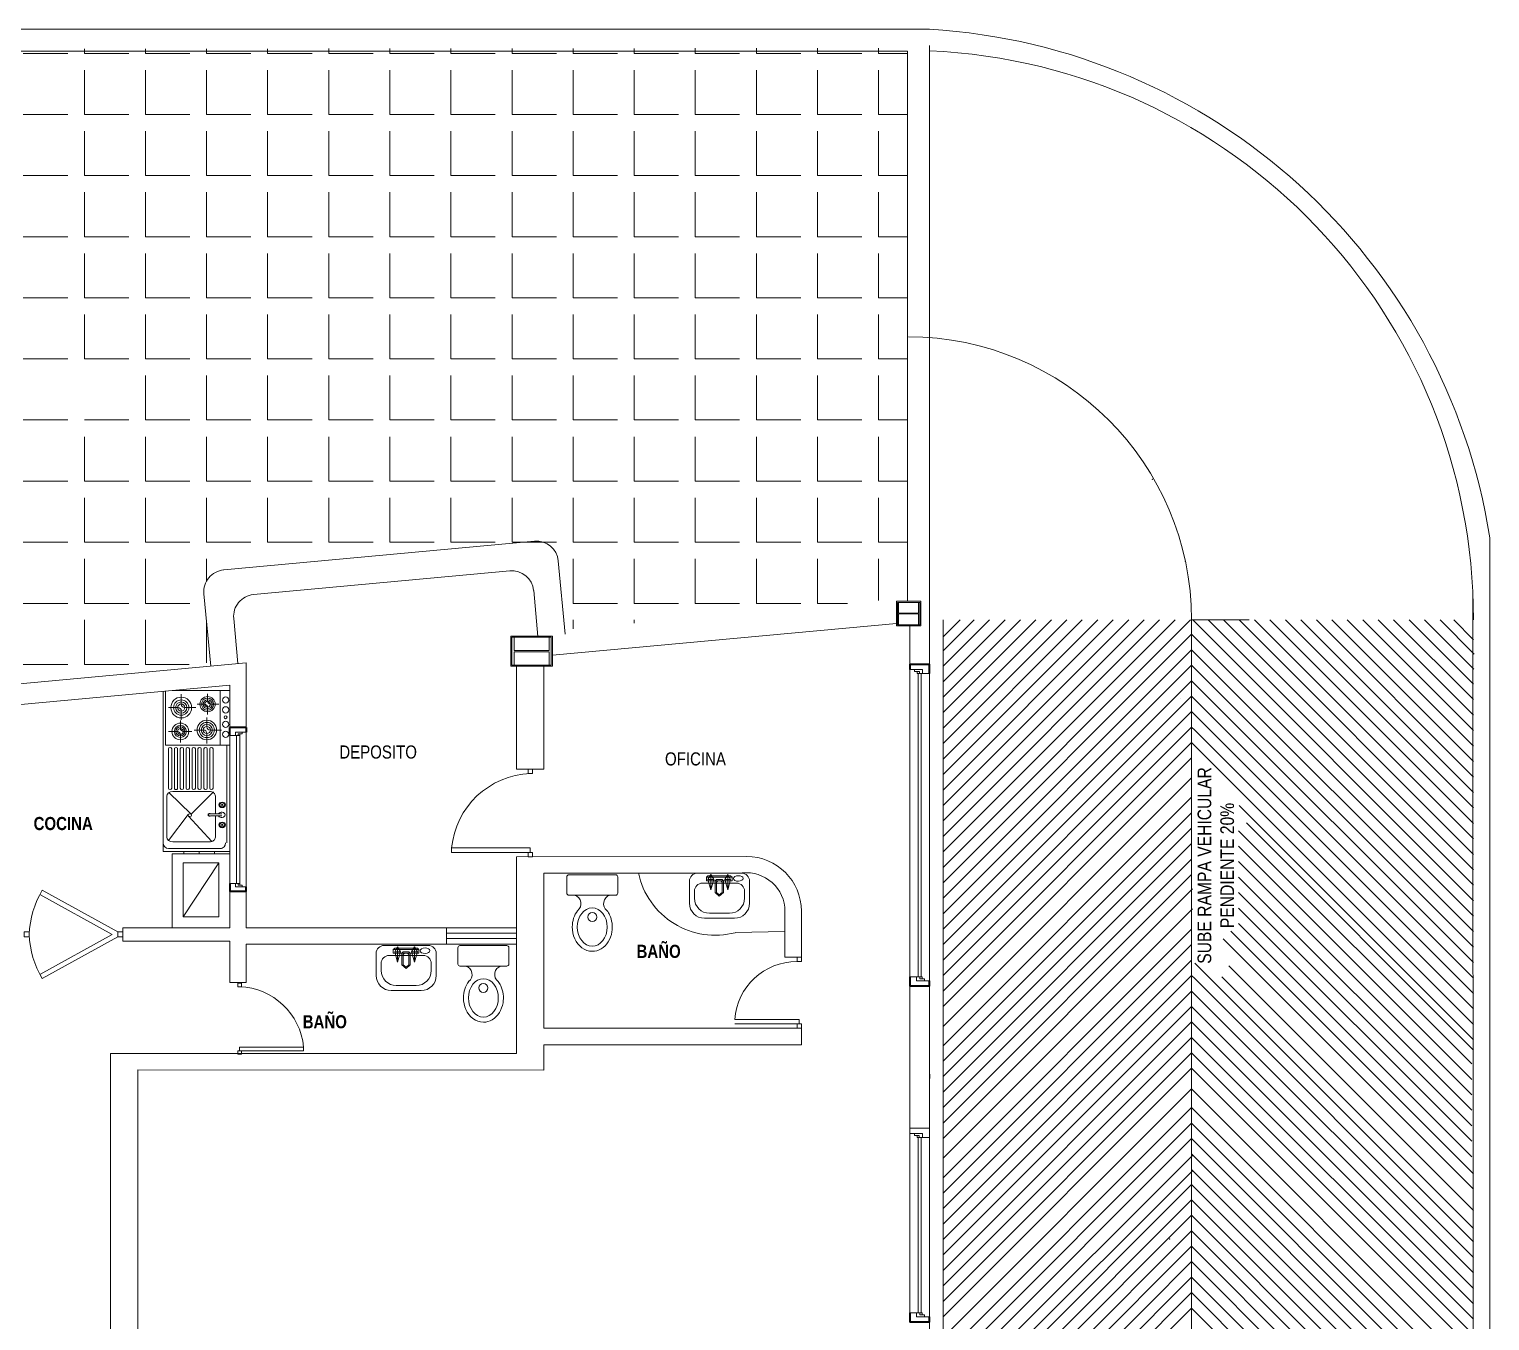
# Model space of a CAD drawing. Extents: x 1270 to 1442, y 932 to 1016.
# Drawn here: x 1295.73 to 1309.09, y 946.16 to 957.97 of the extents above; entities that cross this region are included whole.
import ezdxf

# ---------------------------------------------------------------- set-up
doc = ezdxf.new("R2010")
doc.units = 0
doc.header["$MEASUREMENT"] = 0
doc.linetypes.add('ACAD_ISO10W100', pattern=[18, 12, -3, 0, -3])
doc.linetypes.add('DASHED', pattern=[19.05, 12.7, -6.35])
for name, color, linetype, lineweight in [('arquitecturapasito', 252, 'Continuous', 5), ('estructural', 201, 'Continuous', 15), ('muros', 5, 'Continuous', 40), ('pisos', 251, 'Continuous', 0), ('puertas', 34, 'Continuous', 9), ('ventanas', 4, 'Continuous', 9)]:
    doc.layers.add(name, color=color, linetype=linetype, lineweight=lineweight)
doc.styles.add('ROMANS', font='ROMANS.shx')
doc.styles.get("Standard").update_dxf_attribs({"font": 'arial.ttf'})

# ---------------------------------------------------------------- blocks, each defined once
blk = doc.blocks.new('puerta vaiven')
for p, q in [((-0.023, 0.9), (0.022, 0.9)), ((-0.023, 0.855), (-0.023, 0.9)), ((0, 0.855), (-0.023, 0.855)), ((0.022, 0.855), (0, 0.855)), ((0.022, 0.9), (0.022, 0.855)), ((-0.023, 0.045), (-0.404, 0.735)), ((0, 0.097), (-0.365, 0.757)), ((0, 0.097), (0.365, 0.757)), ((0.022, 0.045), (0.404, 0.735)), ((-0.023, 0.045), (0.022, 0.045)), ((-0.023, 0), (-0.023, 0.045)), ((0, 0), (-0.023, 0)), ((-0.023, 0.045), (0.022, 0.045)), ((0.022, 0), (0, 0)), ((0.022, 0.045), (0.022, 0))]:
    blk.add_line(p, q)
for centre, start, end in [((0.032, 0.01), 92.1815, 121.0201), ((-0.032, 0.01), 58.9799, 87.8185)]:
    blk.add_arc(centre, 0.846, start, end)
blk = doc.blocks.new('PUERTA2')
for p, q in [((-0.1, 0.925), (-0.05, 0.925)), ((-0.1, 0.025), (-0.1, 0.925)), ((-0.05, 0.925), (-0.05, 0.025)), ((-0.05, 0.025), (-0.05, 0.925)), ((-1, 0.05), (-0.95, 0.05)), ((-1, 0), (-1, 0.05)), ((-0.95, 0), (-1, 0)), ((-0.95, 0.05), (-0.95, 0.025)), ((-0.95, 0.025), (-0.95, 0)), ((-0.05, 0.025), (-0.1, 0.025)), ((-0.05, 0.05), (0, 0.05)), ((-0.05, 0), (-0.05, 0.05)), ((0, 0), (-0.05, 0)), ((0, 0.05), (0, 0.025)), ((0, 0.025), (0, 0))]:
    blk.add_line(p, q)
blk.add_arc((-0.011, -0.011), 0.94, 95.4546, 177.8185)
blk = doc.blocks.new('INODORO')
for p, q in [((0, -0.23), (0, 0.23)), ((0.02, 0.25), (0.18, 0.25)), ((0.2, 0.23), (0.2, -0.23)), ((0.18, -0.25), (0.02, -0.25))]:
    blk.add_line(p, q)
blk.add_circle((0.414, 0), 0.0438)
for centre, radius, start, end in [((0.02, 0.23), 0.02, 90, 180), ((0.18, 0.23), 0.02, 0, 90), ((0.283, 0.197), 0.0864, 196.4375, 322.7515), ((0.283, -0.197), 0.0864, 37.1646, 163.5625), ((0.02, -0.23), 0.02, 180, 270), ((0.18, -0.23), 0.02, 270, 0)]:
    blk.add_arc(centre, radius, start, end)
blk.add_ellipse((0.512, 0), major_axis=(0.188, 0), ratio=0.77871)
blk.add_open_spline([(0.352, -0.145), (0.364, -0.154), (0.378, -0.163), (0.444, -0.194), (0.504, -0.202), (0.629, -0.181), (0.692, -0.143), (0.741, -0.061), (0.75, -0.03), (0.75, 0), (0.75, 0.036), (0.737, 0.072), (0.671, 0.163), (0.591, 0.196), (0.453, 0.196), (0.396, 0.177), (0.352, 0.144)], degree=3, knots=[3.942102, 3.942102, 3.942102, 3.942102, 4.162638, 4.162638, 4.924422, 4.924422, 5.847984, 5.847984, 6.283185, 6.283185, 6.283185, 6.801532, 6.801532, 7.861895, 7.861895, 8.624417, 8.624417, 8.624417, 8.624417])
blk = doc.blocks.new('lavadero')
for p, q in [((-0.22, 0), (0.22, 0)), ((-0.3, -0.3), (-0.3, -0.08)), ((-0.17, -0.1), (0.17, -0.1)), ((-0.111, -0.027), (-0.125, -0.039)), ((0.129, -0.039), (-0.125, -0.039)), ((-0.125, -0.039), (-0.125, -0.077)), ((-0.125, -0.077), (0.129, -0.077)), ((-0.083, -0.014), (-0.111, -0.065)), ((0.115, -0.027), (-0.111, -0.027)), ((-0.054, -0.065), (-0.111, -0.065)), ((-0.111, -0.065), (-0.083, -0.166)), ((-0.083, -0.014), (-0.083, -0.166)), ((-0.083, -0.014), (-0.054, -0.065)), ((-0.083, -0.166), (-0.054, -0.065)), ((-0.04, -0.077), (-0.026, -0.065)), ((-0.04, -0.192), (-0.04, -0.077)), ((-0.026, -0.065), (0.03, -0.065)), ((-0.026, -0.09), (-0.012, -0.077)), ((-0.026, -0.192), (-0.026, -0.09)), ((0.03, -0.09), (0.016, -0.077)), ((0.044, -0.077), (0.03, -0.065)), ((0.03, -0.192), (0.03, -0.09)), ((0.044, -0.077), (0.044, -0.192)), ((0.087, -0.014), (0.058, -0.065)), ((0.087, -0.166), (0.058, -0.065)), ((0.087, -0.065), (0.058, -0.065)), ((0.087, -0.065), (0.087, -0.014)), ((0.087, -0.014), (0.115, -0.065)), ((0.087, -0.065), (0.115, -0.065)), ((0.087, -0.065), (0.087, -0.166)), ((0.115, -0.065), (0.087, -0.166)), ((0.115, -0.027), (0.129, -0.039)), ((0.129, -0.077), (0.129, -0.039)), ((0.3, -0.08), (0.3, -0.3)), ((-0.25, -0.25), (-0.25, -0.18)), ((0.002, -0.23), (-0.04, -0.192)), ((0.002, -0.217), (-0.026, -0.192)), ((0.03, -0.192), (0.002, -0.217)), ((0.002, -0.23), (0.044, -0.192)), ((0.25, -0.18), (0.25, -0.25)), ((0.1, -0.4), (-0.1, -0.4)), ((0.15, -0.45), (-0.15, -0.45))]:
    blk.add_line(p, q)
for centre, radius, start, end in [((0.22, -0.08), 0.08, 0, 90), ((-0.22, -0.08), 0.08, 90, 180), ((-0.17, -0.18), 0.08, 90, 180), ((0.17, -0.18), 0.08, 0, 90), ((-0.1, -0.25), 0.15, 180, 270), ((0.1, -0.25), 0.15, 270, 0), ((-0.15, -0.3), 0.15, 180, 270), ((0.15, -0.3), 0.15, 270, 0)]:
    blk.add_arc(centre, radius, start, end)
blk.add_ellipse((-0.188, -0.053), major_axis=(-0.0489, 0.001), ratio=0.561716)
blk = doc.blocks.new('56')
at = {"layer": 'puertas'}
for p, q in [((1418.024, 1000.469), (1418.024, 1000.429)), ((1418.024, 1000.429), (1418.064, 1000.429)), ((1418.064, 1000.429), (1418.064, 1000.469)), ((1418.044, 999.899), (1417.454, 999.899)), ((1418.024, 999.899), (1417.454, 999.899)), ((1418.044, 999.859), (1418.044, 999.899)), ((1417.454, 999.859), (1418.044, 999.859)), ((1418.024, 999.859), (1418.024, 999.819)), ((1418.064, 999.859), (1418.024, 999.859)), ((1418.064, 999.819), (1418.064, 999.859))]:
    blk.add_line(p, q, dxfattribs=at)
blk.add_arc((1418.021, 999.861), 0.568, 89.7143, 176.12, dxfattribs=at)
blk = doc.blocks.new('ujuj')
at = {"layer": 'pisos'}
for p, q in [((26.822, 0.356), (26.822, 0.401)), ((27.381, 0.356), (27.381, 0.401)), ((27.94, 0.356), (27.94, 0.402)), ((28.499, 0.356), (28.499, 0.402)), ((29.058, 0.356), (29.058, 0.403)), ((29.616, 0.356), (29.616, 0.404)), ((21.793, 0.356), (22.2, 0.356)), ((22.352, 0.356), (22.352, 0.397)), ((22.352, 0.356), (22.758, 0.356)), ((22.911, 0.356), (22.911, 0.397)), ((22.911, 0.356), (23.317, 0.356)), ((23.47, 0.356), (23.47, 0.398)), ((23.47, 0.356), (23.876, 0.356)), ((24.028, 0.356), (24.028, 0.398)), ((24.028, 0.356), (24.435, 0.356)), ((24.587, 0.356), (24.587, 0.399)), ((24.587, 0.356), (24.994, 0.356)), ((25.146, 0.356), (25.146, 0.399)), ((25.146, 0.356), (25.552, 0.356)), ((25.705, 0.356), (25.705, 0.4)), ((25.705, 0.356), (26.111, 0.356)), ((26.264, 0.356), (26.264, 0.4)), ((26.264, 0.356), (26.67, 0.356)), ((26.822, 0.356), (27.229, 0.356)), ((27.381, 0.356), (27.788, 0.356)), ((27.94, 0.356), (28.346, 0.356)), ((28.499, 0.356), (28.905, 0.356)), ((29.058, 0.356), (29.464, 0.356)), ((29.616, 0.356), (29.882, 0.356)), ((22.352, -0.203), (22.352, 0.203)), ((22.911, -0.203), (22.911, 0.203)), ((23.47, -0.203), (23.47, 0.203)), ((24.028, -0.203), (24.028, 0.203)), ((24.587, -0.203), (24.587, 0.203)), ((25.146, -0.203), (25.146, 0.203)), ((25.705, -0.203), (25.705, 0.203)), ((26.264, -0.203), (26.264, 0.203)), ((26.822, -0.203), (26.822, 0.203)), ((27.381, -0.203), (27.381, 0.203)), ((27.94, -0.203), (27.94, 0.203)), ((28.499, -0.203), (28.499, 0.203)), ((29.058, -0.203), (29.058, 0.203)), ((29.616, -0.203), (29.616, 0.203)), ((21.793, -0.203), (22.2, -0.203)), ((22.352, -0.203), (22.758, -0.203)), ((22.911, -0.203), (23.317, -0.203)), ((23.47, -0.203), (23.876, -0.203)), ((24.028, -0.203), (24.435, -0.203)), ((24.587, -0.203), (24.994, -0.203)), ((25.146, -0.203), (25.552, -0.203)), ((25.705, -0.203), (26.111, -0.203)), ((26.264, -0.203), (26.67, -0.203)), ((26.822, -0.203), (27.229, -0.203)), ((27.381, -0.203), (27.788, -0.203)), ((27.94, -0.203), (28.346, -0.203)), ((28.499, -0.203), (28.905, -0.203)), ((29.058, -0.203), (29.464, -0.203)), ((29.616, -0.203), (29.882, -0.203)), ((22.352, -0.762), (22.352, -0.356)), ((22.911, -0.762), (22.911, -0.356)), ((23.47, -0.762), (23.47, -0.356)), ((24.028, -0.762), (24.028, -0.356)), ((24.587, -0.762), (24.587, -0.356)), ((25.146, -0.762), (25.146, -0.356)), ((25.705, -0.762), (25.705, -0.356)), ((26.264, -0.762), (26.264, -0.356)), ((26.822, -0.762), (26.822, -0.356)), ((27.381, -0.762), (27.381, -0.356)), ((27.94, -0.762), (27.94, -0.356)), ((28.499, -0.762), (28.499, -0.356)), ((29.058, -0.762), (29.058, -0.356)), ((29.616, -0.762), (29.616, -0.356)), ((21.793, -0.762), (22.2, -0.762)), ((22.352, -0.762), (22.758, -0.762)), ((22.911, -0.762), (23.317, -0.762)), ((23.47, -0.762), (23.876, -0.762)), ((24.028, -0.762), (24.435, -0.762)), ((24.587, -0.762), (24.994, -0.762)), ((25.146, -0.762), (25.552, -0.762)), ((25.705, -0.762), (26.111, -0.762)), ((26.264, -0.762), (26.67, -0.762)), ((26.822, -0.762), (27.229, -0.762)), ((27.381, -0.762), (27.788, -0.762)), ((27.94, -0.762), (28.346, -0.762)), ((28.499, -0.762), (28.905, -0.762)), ((29.058, -0.762), (29.464, -0.762)), ((29.616, -0.762), (29.883, -0.762)), ((22.352, -1.321), (22.352, -0.914)), ((22.911, -1.321), (22.911, -0.914)), ((23.47, -1.321), (23.47, -0.914)), ((24.028, -1.321), (24.028, -0.914)), ((24.587, -1.321), (24.587, -0.914)), ((25.146, -1.321), (25.146, -0.914)), ((25.705, -1.321), (25.705, -0.914)), ((26.264, -1.321), (26.264, -0.914)), ((26.822, -1.321), (26.822, -0.914)), ((27.381, -1.321), (27.381, -0.914)), ((27.94, -1.321), (27.94, -0.914)), ((28.499, -1.321), (28.499, -0.914)), ((29.058, -1.321), (29.058, -0.914)), ((29.616, -1.321), (29.616, -0.914)), ((21.793, -1.321), (22.2, -1.321)), ((22.352, -1.321), (22.758, -1.321)), ((22.911, -1.321), (23.317, -1.321)), ((23.47, -1.321), (23.876, -1.321)), ((24.028, -1.321), (24.435, -1.321)), ((24.587, -1.321), (24.994, -1.321)), ((25.146, -1.321), (25.552, -1.321)), ((25.705, -1.321), (26.111, -1.321)), ((26.264, -1.321), (26.67, -1.321)), ((26.822, -1.321), (27.229, -1.321)), ((27.381, -1.321), (27.788, -1.321)), ((27.94, -1.321), (28.346, -1.321)), ((28.499, -1.321), (28.905, -1.321)), ((29.058, -1.321), (29.464, -1.321)), ((29.616, -1.321), (29.883, -1.321)), ((22.352, -1.88), (22.352, -1.473)), ((22.911, -1.88), (22.911, -1.473)), ((23.47, -1.88), (23.47, -1.473)), ((24.028, -1.88), (24.028, -1.473)), ((24.587, -1.88), (24.587, -1.473)), ((25.146, -1.88), (25.146, -1.473)), ((25.705, -1.88), (25.705, -1.473)), ((26.264, -1.88), (26.264, -1.473)), ((26.822, -1.88), (26.822, -1.473)), ((27.381, -1.88), (27.381, -1.473)), ((27.94, -1.88), (27.94, -1.473)), ((28.499, -1.88), (28.499, -1.473)), ((29.058, -1.88), (29.058, -1.473)), ((29.616, -1.88), (29.616, -1.473)), ((21.793, -1.88), (22.2, -1.88)), ((22.352, -1.88), (22.758, -1.88)), ((22.911, -1.88), (23.317, -1.88)), ((23.47, -1.88), (23.876, -1.88)), ((24.028, -1.88), (24.435, -1.88)), ((24.587, -1.88), (24.994, -1.88)), ((25.146, -1.88), (25.552, -1.88)), ((25.705, -1.88), (26.111, -1.88)), ((26.264, -1.88), (26.67, -1.88)), ((26.822, -1.88), (27.229, -1.88)), ((27.381, -1.88), (27.788, -1.88)), ((27.94, -1.88), (28.346, -1.88)), ((28.499, -1.88), (28.905, -1.88)), ((29.058, -1.88), (29.464, -1.88)), ((29.616, -1.88), (29.884, -1.88)), ((22.352, -2.438), (22.352, -2.032)), ((22.911, -2.438), (22.911, -2.032)), ((23.47, -2.438), (23.47, -2.032)), ((24.028, -2.438), (24.028, -2.032)), ((24.587, -2.438), (24.587, -2.032)), ((25.146, -2.438), (25.146, -2.032)), ((25.705, -2.438), (25.705, -2.032)), ((26.264, -2.438), (26.264, -2.032)), ((26.822, -2.438), (26.822, -2.032)), ((27.381, -2.438), (27.381, -2.032)), ((27.94, -2.438), (27.94, -2.032)), ((28.499, -2.438), (28.499, -2.032)), ((29.058, -2.438), (29.058, -2.032)), ((29.616, -2.438), (29.616, -2.032)), ((21.793, -2.438), (22.2, -2.438)), ((22.352, -2.438), (22.758, -2.438)), ((22.911, -2.438), (23.317, -2.438)), ((23.47, -2.438), (23.876, -2.438)), ((24.028, -2.438), (24.435, -2.438)), ((24.587, -2.438), (24.994, -2.438)), ((25.146, -2.438), (25.552, -2.438)), ((25.705, -2.438), (26.111, -2.438)), ((26.264, -2.438), (26.67, -2.438)), ((26.822, -2.438), (27.229, -2.438)), ((27.381, -2.438), (27.788, -2.438)), ((27.94, -2.438), (28.346, -2.438)), ((28.499, -2.438), (28.905, -2.438)), ((29.058, -2.438), (29.464, -2.438)), ((29.616, -2.438), (29.884, -2.438)), ((22.911, -2.997), (22.911, -2.591)), ((23.47, -2.997), (23.47, -2.591)), ((24.028, -2.997), (24.028, -2.591)), ((24.587, -2.997), (24.587, -2.591)), ((25.146, -2.997), (25.146, -2.591)), ((25.705, -2.997), (25.705, -2.591)), ((26.264, -2.997), (26.264, -2.591)), ((26.822, -2.997), (26.822, -2.591)), ((27.381, -2.997), (27.381, -2.591)), ((27.94, -2.997), (27.94, -2.591)), ((28.499, -2.997), (28.499, -2.591)), ((29.058, -2.997), (29.058, -2.591)), ((29.616, -2.997), (29.616, -2.591)), ((21.793, -2.997), (22.2, -2.997)), ((22.352, -2.997), (22.758, -2.997)), ((22.911, -2.997), (23.317, -2.997)), ((23.47, -2.997), (23.876, -2.997)), ((24.028, -2.997), (24.435, -2.997)), ((24.587, -2.997), (24.994, -2.997)), ((25.146, -2.997), (25.552, -2.997)), ((25.705, -2.997), (26.111, -2.997)), ((26.264, -2.997), (26.67, -2.997)), ((26.822, -2.997), (27.229, -2.997)), ((27.381, -2.997), (27.788, -2.997)), ((27.94, -2.997), (28.346, -2.997)), ((28.499, -2.997), (28.905, -2.997)), ((29.058, -2.997), (29.464, -2.997)), ((29.616, -2.997), (29.885, -2.997)), ((22.352, -3.556), (22.352, -3.15)), ((22.911, -3.556), (22.911, -3.15)), ((23.47, -3.556), (23.47, -3.15)), ((24.028, -3.556), (24.028, -3.15)), ((24.587, -3.556), (24.587, -3.15)), ((25.146, -3.556), (25.146, -3.15)), ((25.705, -3.556), (25.705, -3.15)), ((26.264, -3.556), (26.264, -3.15)), ((26.822, -3.556), (26.822, -3.15)), ((27.381, -3.556), (27.381, -3.15)), ((27.94, -3.556), (27.94, -3.15)), ((28.499, -3.556), (28.499, -3.15)), ((29.058, -3.556), (29.058, -3.15)), ((29.616, -3.556), (29.616, -3.15)), ((21.793, -3.556), (22.2, -3.556)), ((22.352, -3.556), (22.758, -3.556)), ((22.911, -3.556), (23.317, -3.556)), ((23.47, -3.556), (23.876, -3.556)), ((24.028, -3.556), (24.435, -3.556)), ((24.587, -3.556), (24.994, -3.556)), ((25.146, -3.556), (25.552, -3.556)), ((25.705, -3.556), (26.111, -3.556)), ((26.264, -3.556), (26.67, -3.556)), ((26.822, -3.556), (27.229, -3.556)), ((27.381, -3.556), (27.788, -3.556)), ((27.94, -3.556), (28.346, -3.556)), ((28.499, -3.556), (28.905, -3.556)), ((29.058, -3.556), (29.464, -3.556)), ((29.616, -3.556), (29.885, -3.556)), ((22.352, -4.115), (22.352, -3.708)), ((22.911, -4.115), (22.911, -3.708)), ((23.47, -4.115), (23.47, -3.708)), ((24.028, -4.115), (24.028, -3.708)), ((24.587, -4.115), (24.587, -3.708)), ((25.146, -4.115), (25.146, -3.708)), ((25.705, -4.115), (25.705, -3.708)), ((26.264, -4.115), (26.264, -3.708)), ((26.822, -4.115), (26.822, -3.708)), ((27.381, -4.115), (27.381, -3.708)), ((27.94, -4.115), (27.94, -3.708)), ((28.499, -4.115), (28.499, -3.708)), ((29.058, -4.115), (29.058, -3.708)), ((29.616, -4.115), (29.616, -3.708)), ((21.793, -4.115), (22.2, -4.115)), ((22.352, -4.115), (22.758, -4.115)), ((22.911, -4.115), (23.317, -4.115)), ((23.47, -4.115), (23.876, -4.115)), ((24.028, -4.115), (24.435, -4.115)), ((24.587, -4.115), (24.994, -4.115)), ((25.146, -4.115), (25.552, -4.115)), ((25.705, -4.115), (26.111, -4.115)), ((26.264, -4.115), (26.67, -4.115)), ((26.822, -4.115), (27.229, -4.115)), ((27.381, -4.115), (27.788, -4.115)), ((27.94, -4.115), (28.346, -4.115)), ((28.499, -4.115), (28.905, -4.115)), ((29.058, -4.115), (29.464, -4.115)), ((29.616, -4.115), (29.886, -4.115)), ((22.352, -4.674), (22.352, -4.267)), ((22.911, -4.674), (22.911, -4.267)), ((23.47, -4.468), (23.47, -4.267)), ((26.822, -4.674), (26.822, -4.267)), ((27.381, -4.674), (27.381, -4.267)), ((27.94, -4.674), (27.94, -4.267)), ((28.499, -4.674), (28.499, -4.267)), ((29.058, -4.674), (29.058, -4.267)), ((29.616, -4.647), (29.616, -4.267)), ((21.793, -4.674), (22.2, -4.674)), ((22.352, -4.674), (22.758, -4.674)), ((22.911, -4.674), (23.317, -4.674)), ((26.822, -4.674), (27.229, -4.674)), ((27.381, -4.674), (27.788, -4.674)), ((27.94, -4.674), (28.346, -4.674)), ((28.499, -4.674), (28.905, -4.674)), ((29.058, -4.674), (29.332, -4.674)), ((22.352, -5.232), (22.352, -4.826)), ((22.911, -5.232), (22.911, -4.826)), ((23.47, -5.218), (23.47, -4.826)), ((26.822, -4.906), (26.822, -4.826)), ((27.381, -4.855), (27.381, -4.826)), ((21.793, -5.232), (22.2, -5.232)), ((22.352, -5.232), (22.758, -5.232)), ((22.911, -5.232), (23.311, -5.232))]:
    blk.add_line(p, q, dxfattribs=at)
blk = doc.blocks.new('buyht')
at = {"layer": 'muros', "ltscale": 0.05}
blk.add_line((0.072, 0.15), (0, 0.15), dxfattribs=at)
at = {"layer": 'muros'}
for q in [(0, 0.15), (0.042, 0)]:
    blk.add_line((0, 0), q, dxfattribs=at)
at = {"layer": 'ventanas'}
for p, q in [((0.072, 0.094), (0.072, 0.15)), ((0.042, 0.098), (0.042, 0)), ((0.042, 0.037), (0.057, 0.037)), ((0.057, 0.073), (0.072, 0.073)), ((0.057, 0.073), (0.057, 0.037)), ((0.072, 0.056), (0.057, 0.056))]:
    blk.add_line(p, q, dxfattribs=at)
blk.add_lwpolyline([(0.072, 0.056), (0.072, 0.098), (0.042, 0.098)], dxfattribs=at)
blk = doc.blocks.new('columna')
at = {"layer": 'estructural'}
for p, q in [((-0.256, 0.36), (0, 0.36)), ((-0.256, 0.34), (-0.256, 0.36)), ((-0.134, 0.34), (-0.256, 0.34)), ((-0.134, 0.36), (-0.134, 0.36)), ((-0.134, 0.34), (-0.134, 0.02)), ((-0.122, 0.36), (-0.122, 0.36)), ((0, 0.34), (-0.122, 0.34)), ((-0.122, 0.34), (-0.122, 0.02)), ((0, 0.36), (0, 0.34)), ((-0.134, 0.02), (-0.256, 0.02)), ((-0.256, 0.02), (-0.256, 0)), ((-0.256, 0), (0, 0)), ((-0.134, 0), (-0.134, 0)), ((0, 0.02), (-0.122, 0.02)), ((-0.122, 0), (-0.122, 0)), ((0, 0), (0, 0.02))]:
    blk.add_line(p, q, dxfattribs=at)
blk = doc.blocks.new('iiiiiiiiiiiii')
at = {"layer": 'estructural'}
for p, q in [((0.0101, 0.105), (0.0101, 0.204)), ((0.19299, 0.204), (0.19299, 0.105)), ((0.0101, 0.105), (0.19299, 0.105)), ((0.0101, 0), (0.0101, 0.099)), ((0.0101, 0.099), (0.19299, 0.099)), ((0.19299, 0.099), (0.19299, 0))]:
    blk.add_line(p, q, dxfattribs=at)
blk.add_lwpolyline([(0, 0.204), (0.204, 0.204), (0.204, 0), (0, 0)], close=True, dxfattribs=at)

msp = doc.modelspace()

# ---------------------------------------------------------------- linework, layer by layer
at = {"layer": 'arquitecturapasito', "color": 252}
for p, q in [((1303.965, 957.969), (1273.284, 957.969)), ((1303.765, 957.769), (1273.484, 957.769)), ((1297.508, 953.024), (1300.351, 953.287)), ((1297.508, 953.024), (1300.351, 953.287)), ((1309.091, 940.199), (1309.091, 953.318)), ((1300.632, 952.437), (1300.569, 953.107)), ((1300.632, 952.437), (1300.569, 953.107)), ((1297.78, 952.798), (1300.126, 953.015)), ((1297.78, 952.798), (1300.126, 953.015)), ((1300.383, 952.414), (1300.344, 952.835)), ((1300.383, 952.414), (1300.344, 952.835)), ((1297.39, 952.144), (1297.327, 952.806)), ((1297.39, 952.144), (1297.327, 952.806)), ((1303.683, 952.628), (1303.683, 952.727)), ((1303.683, 952.628), (1303.683, 952.727)), ((1303.683, 952.628), (1303.683, 952.727)), ((1303.865, 952.727), (1303.865, 952.628)), ((1303.865, 952.727), (1303.865, 952.628)), ((1303.865, 952.727), (1303.865, 952.628)), ((1308.941, 940.199), (1308.935, 952.777)), ((1297.639, 952.168), (1297.6, 952.58)), ((1297.639, 952.168), (1297.6, 952.58)), ((1303.683, 952.628), (1303.865, 952.628)), ((1303.683, 952.628), (1303.865, 952.628)), ((1303.683, 952.628), (1303.865, 952.628)), ((1303.683, 952.523), (1303.683, 952.622)), ((1303.683, 952.622), (1303.865, 952.622)), ((1303.683, 952.523), (1303.683, 952.622)), ((1303.683, 952.622), (1303.865, 952.622)), ((1303.683, 952.523), (1303.683, 952.622)), ((1303.683, 952.622), (1303.865, 952.622)), ((1303.865, 952.622), (1303.865, 952.523)), ((1303.865, 952.622), (1303.865, 952.523)), ((1303.865, 952.622), (1303.865, 952.523)), ((1306.353, 952.567), (1304.091, 950.304)), ((1306.212, 952.567), (1304.091, 950.446)), ((1306.07, 952.567), (1304.091, 950.587)), ((1305.929, 952.567), (1304.091, 950.729)), ((1305.788, 952.567), (1304.091, 950.87)), ((1305.646, 952.567), (1304.091, 951.011)), ((1305.505, 952.567), (1304.091, 951.153)), ((1305.363, 952.567), (1304.091, 951.294)), ((1305.222, 952.567), (1304.091, 951.436)), ((1305.08, 952.567), (1304.091, 951.577)), ((1304.939, 952.567), (1304.091, 951.719)), ((1304.798, 952.567), (1304.091, 951.86)), ((1304.656, 952.567), (1304.091, 952.001)), ((1304.515, 952.567), (1304.091, 952.143)), ((1304.373, 952.567), (1304.091, 952.284)), ((1304.091, 952.567), (1304.091, 940.199)), ((1304.246, 952.567), (1304.091, 952.412)), ((1306.363, 940.687), (1306.363, 952.567)), ((1306.363, 952.567), (1306.891, 952.567)), ((1306.373, 952.567), (1308.941, 949.999)), ((1306.514, 952.567), (1308.941, 950.141)), ((1306.656, 952.567), (1308.941, 950.282)), ((1306.797, 952.567), (1308.941, 950.423)), ((1306.939, 952.567), (1308.941, 950.565)), ((1307.08, 952.567), (1308.941, 950.706)), ((1307.221, 952.567), (1308.941, 950.848)), ((1307.363, 952.567), (1308.941, 950.989)), ((1307.504, 952.567), (1308.941, 951.13)), ((1307.646, 952.567), (1308.941, 951.272)), ((1307.787, 952.567), (1308.941, 951.413)), ((1307.928, 952.567), (1308.941, 951.555)), ((1308.07, 952.567), (1308.941, 951.696)), ((1308.211, 952.567), (1308.941, 951.838)), ((1308.353, 952.567), (1308.941, 951.978)), ((1308.494, 952.567), (1308.945, 952.116)), ((1308.636, 952.567), (1308.948, 952.254)), ((1308.761, 952.567), (1308.943, 952.384)), ((1303.784, 952.513), (1303.784, 952.162)), ((1306.363, 952.435), (1304.091, 950.163)), ((1306.363, 952.435), (1308.941, 949.858)), ((1294.53, 951.88), (1297.713, 952.174)), ((1297.713, 952.174), (1297.713, 951.541)), ((1303.784, 952.162), (1303.964, 952.162)), ((1306.363, 952.294), (1304.091, 950.022)), ((1306.363, 952.294), (1308.941, 949.716)), ((1300.188, 951.201), (1300.188, 952.143)), ((1300.188, 952.143), (1300.188, 951.201)), ((1300.438, 951.201), (1300.438, 952.143)), ((1303.785, 952.112), (1303.785, 949.303)), ((1303.964, 949.267), (1303.964, 952.076)), ((1306.363, 952.153), (1304.091, 949.88)), ((1306.363, 952.153), (1308.941, 949.575)), ((1297.563, 951.969), (1295.522, 951.78)), ((1296.954, 950.45), (1296.954, 951.913)), ((1297.563, 951.969), (1297.563, 951.421)), ((1297.563, 951.91), (1297.563, 951.421)), ((1297.713, 951.923), (1297.713, 951.541)), ((1306.363, 952.011), (1304.091, 949.739)), ((1306.363, 952.011), (1308.941, 949.433)), ((1297.09, 951.765), (1297.004, 951.765)), ((1297.12, 951.795), (1297.12, 951.888)), ((1297.15, 951.765), (1297.254, 951.765)), ((1297.331, 951.797), (1297.267, 951.797)), ((1297.361, 951.89), (1297.361, 951.827)), ((1297.361, 951.703), (1297.361, 951.767)), ((1297.391, 951.797), (1297.465, 951.797)), ((1306.363, 951.87), (1304.091, 949.597)), ((1306.263, 951.852), (1306.263, 951.852)), ((1306.363, 951.87), (1308.941, 949.292)), ((1297.112, 951.577), (1297.112, 951.646)), ((1297.12, 951.735), (1297.12, 951.652)), ((1297.354, 951.673), (1297.354, 951.59)), ((1306.363, 951.728), (1304.091, 949.456)), ((1306.363, 951.728), (1306.392, 951.7)), ((1306.392, 951.7), (1308.941, 949.151)), ((1297.082, 951.547), (1297.004, 951.547)), ((1297.112, 951.517), (1297.112, 951.445)), ((1297.142, 951.547), (1297.218, 951.547)), ((1297.324, 951.56), (1297.238, 951.56)), ((1297.354, 951.437), (1297.354, 951.53)), ((1297.384, 951.56), (1297.488, 951.56)), ((1297.563, 951.583), (1297.713, 951.583)), ((1297.563, 951.511), (1297.563, 950.155)), ((1297.713, 951.541), (1297.713, 950.125)), ((1306.363, 951.587), (1304.091, 949.314)), ((1306.363, 951.587), (1306.392, 951.558)), ((1306.392, 951.558), (1308.941, 949.009)), ((1297.003, 951.028), (1297.003, 951.387)), ((1297.033, 951.028), (1297.033, 951.387)), ((1297.057, 951.028), (1297.057, 951.387)), ((1297.087, 951.028), (1297.087, 951.387)), ((1297.111, 951.028), (1297.111, 951.387)), ((1297.141, 951.028), (1297.141, 951.387)), ((1297.165, 951.028), (1297.165, 951.387)), ((1297.195, 951.028), (1297.195, 951.387)), ((1297.219, 951.028), (1297.219, 951.387)), ((1297.249, 951.028), (1297.249, 951.387)), ((1297.273, 951.028), (1297.273, 951.387)), ((1297.303, 951.028), (1297.303, 951.387)), ((1297.327, 951.028), (1297.327, 951.387)), ((1297.357, 951.028), (1297.357, 951.387)), ((1297.381, 951.028), (1297.381, 951.387)), ((1297.411, 951.028), (1297.411, 951.387)), ((1297.538, 950.527), (1297.538, 951.422)), ((1306.363, 951.445), (1304.091, 949.173)), ((1306.363, 951.446), (1308.941, 948.868)), ((1306.363, 951.304), (1304.091, 949.032)), ((1300.188, 951.201), (1300.438, 951.201)), ((1306.363, 951.123), (1304.091, 948.85)), ((1297.006, 950.987), (1297.21, 950.79)), ((1297.378, 950.999), (1297.042, 950.999)), ((1297.415, 950.995), (1297.21, 950.79)), ((1296.988, 950.581), (1296.988, 950.954)), ((1297.432, 950.793), (1297.432, 950.954)), ((1306.363, 950.945), (1304.091, 948.673)), ((1306.798, 950.869), (1308.941, 948.726)), ((1297.004, 950.549), (1297.184, 950.787)), ((1297.401, 950.54), (1297.187, 950.771)), ((1297.492, 950.793), (1297.388, 950.793)), ((1297.388, 950.774), (1297.492, 950.774)), ((1297.432, 950.774), (1297.432, 950.581)), ((1297.432, 950.761), (1297.432, 950.774)), ((1306.363, 950.804), (1304.091, 948.532)), ((1306.864, 950.71), (1308.941, 948.633)), ((1306.363, 950.663), (1304.091, 948.39)), ((1306.793, 950.639), (1308.926, 948.506)), ((1306.793, 950.639), (1308.926, 948.506)), ((1296.954, 950.45), (1297.563, 950.45)), ((1297.488, 950.477), (1297.004, 950.477)), ((1297.563, 950.429), (1297.037, 950.429)), ((1297.037, 950.429), (1297.037, 949.752)), ((1297.378, 950.536), (1297.042, 950.536)), ((1297.145, 950.429), (1297.145, 950.45)), ((1297.284, 950.429), (1297.284, 950.45)), ((1297.424, 950.429), (1297.424, 950.45)), ((1306.363, 950.521), (1304.091, 948.249)), ((1306.793, 950.497), (1308.926, 948.365)), ((1306.793, 950.497), (1308.926, 948.365)), ((1297.137, 950.345), (1297.137, 949.852)), ((1297.463, 950.345), (1297.137, 950.345)), ((1297.137, 949.852), (1297.463, 950.345)), ((1297.463, 950.345), (1297.463, 949.852)), ((1300.188, 948.601), (1300.187, 950.401)), ((1300.188, 950.401), (1302.293, 950.403)), ((1306.363, 950.38), (1304.091, 948.107)), ((1306.793, 950.356), (1308.926, 948.224)), ((1306.793, 950.356), (1308.926, 948.224)), ((1300.438, 948.832), (1300.437, 950.251)), ((1300.438, 950.251), (1302.253, 950.252)), ((1306.363, 950.238), (1304.091, 947.966)), ((1306.793, 950.215), (1308.926, 948.082)), ((1306.793, 950.215), (1308.926, 948.082)), ((1297.563, 950.083), (1297.713, 950.083)), ((1297.563, 950.083), (1297.563, 949.751)), ((1297.713, 950.083), (1297.713, 949.751)), ((1306.372, 950.106), (1304.091, 947.824)), ((1306.793, 950.073), (1308.926, 947.941)), ((1306.793, 950.073), (1308.926, 947.941)), ((1302.643, 949.482), (1302.643, 949.903)), ((1302.793, 949.482), (1302.793, 949.903)), ((1306.372, 949.925), (1304.091, 947.643)), ((1306.793, 949.932), (1308.926, 947.799)), ((1306.793, 949.932), (1308.926, 947.799)), ((1297.137, 949.852), (1297.463, 949.852)), ((1306.793, 949.79), (1308.926, 947.658)), ((1306.793, 949.79), (1308.926, 947.658)), ((1296.584, 949.752), (1296.584, 949.629)), ((1296.584, 949.752), (1297.563, 949.752)), ((1296.584, 949.629), (1297.563, 949.629)), ((1297.563, 949.629), (1297.563, 949.251)), ((1297.713, 949.752), (1297.713, 949.751)), ((1297.713, 949.751), (1299.547, 949.751)), ((1299.547, 949.601), (1299.547, 949.751)), ((1299.547, 949.751), (1300.188, 949.751)), ((1299.547, 949.702), (1300.187, 949.702)), ((1299.547, 949.654), (1300.188, 949.654)), ((1302.643, 949.718), (1302.188, 949.707)), ((1306.363, 949.738), (1304.091, 947.466)), ((1306.652, 949.649), (1308.941, 947.36)), ((1306.723, 949.72), (1308.941, 947.502)), ((1297.713, 949.601), (1297.713, 949.251)), ((1297.713, 949.601), (1299.547, 949.601)), ((1299.547, 949.601), (1300.189, 949.601)), ((1306.363, 949.597), (1304.091, 947.324)), ((1302.643, 949.482), (1302.793, 949.482)), ((1306.363, 949.455), (1304.091, 947.183)), ((1306.392, 949.427), (1308.941, 946.878)), ((1306.702, 949.404), (1308.941, 947.166)), ((1297.563, 949.251), (1297.713, 949.251)), ((1306.363, 949.314), (1304.091, 947.042)), ((1306.363, 949.314), (1306.392, 949.286)), ((1306.392, 949.286), (1308.941, 946.736)), ((1306.64, 949.303), (1308.941, 947.002)), ((1303.784, 949.217), (1303.784, 947.92)), ((1303.784, 949.217), (1303.964, 949.217)), ((1306.363, 949.173), (1304.091, 946.9)), ((1306.363, 949.173), (1308.941, 946.595)), ((1306.363, 949.031), (1304.091, 946.759)), ((1306.363, 949.031), (1308.941, 946.454)), ((1300.438, 948.832), (1302.793, 948.832)), ((1302.793, 948.682), (1302.793, 948.832)), ((1306.363, 948.89), (1304.091, 946.617)), ((1306.363, 948.89), (1308.941, 946.312)), ((1306.363, 948.748), (1304.091, 946.476)), ((1306.292, 948.819), (1306.292, 948.819)), ((1306.363, 948.748), (1308.941, 946.171)), ((1296.473, 948.601), (1300.188, 948.601)), ((1296.473, 948.601), (1296.473, 948.451)), ((1300.438, 948.682), (1302.793, 948.682)), ((1300.438, 948.682), (1300.438, 948.45)), ((1306.363, 948.607), (1304.091, 946.335)), ((1306.363, 948.607), (1308.941, 946.029)), ((1296.468, 940.766), (1296.473, 948.451)), ((1296.718, 940.766), (1296.723, 948.451)), ((1296.723, 948.451), (1300.438, 948.45)), ((1306.363, 948.466), (1304.091, 946.193)), ((1306.363, 948.466), (1308.941, 945.888)), ((1306.363, 948.278), (1304.091, 946.005)), ((1306.363, 948.107), (1304.091, 945.835)), ((1303.784, 947.92), (1303.964, 947.92)), ((1303.785, 947.92), (1303.964, 947.92)), ((1303.785, 947.92), (1303.785, 947.87)), ((1306.363, 947.965), (1304.091, 945.693)), ((1303.902, 947.87), (1303.785, 947.87)), ((1303.785, 947.87), (1303.785, 946.23)), ((1303.829, 947.87), (1303.829, 947.852)), ((1303.872, 947.852), (1303.829, 947.852)), ((1303.852, 947.834), (1303.852, 947.852)), ((1303.872, 947.852), (1303.872, 947.834)), ((1303.897, 947.834), (1303.964, 947.834)), ((1303.964, 946.194), (1303.964, 947.834)), ((1306.363, 947.824), (1304.091, 945.552)), ((1306.363, 947.824), (1308.941, 945.246)), ((1306.373, 947.673), (1304.091, 945.394)), ((1306.363, 947.683), (1308.941, 945.105)), ((1306.373, 947.532), (1304.161, 945.323)), ((1306.363, 947.541), (1308.87, 945.034)), ((1306.363, 947.405), (1304.091, 945.132)), ((1306.363, 947.405), (1308.941, 944.827)), ((1306.363, 947.263), (1304.091, 944.991)), ((1306.363, 947.263), (1308.941, 944.686)), ((1306.363, 947.122), (1304.091, 944.85)), ((1306.363, 947.122), (1308.941, 944.544)), ((1306.363, 946.981), (1304.091, 944.708)), ((1306.363, 946.981), (1308.941, 944.403)), ((1306.363, 946.839), (1304.091, 944.567)), ((1306.363, 946.839), (1308.941, 944.261)), ((1306.363, 946.698), (1304.091, 944.425)), ((1306.363, 946.698), (1308.941, 944.12)), ((1306.363, 946.556), (1304.091, 944.284)), ((1306.363, 946.556), (1308.941, 943.979)), ((1306.363, 946.415), (1304.091, 944.142)), ((1306.363, 946.415), (1308.941, 943.837)), ((1306.363, 946.273), (1304.091, 944.001)), ((1306.363, 946.274), (1308.941, 943.696))]:
    msp.add_line(p, q, dxfattribs=at)
at = {"layer": 'arquitecturapasito', "color": 252, "linetype": 'DASHED'}
for p, q in [((1303.965, 957.819), (1303.965, 952.161)), ((1303.765, 957.769), (1303.764, 952.737)), ((1303.966, 957.771), (1303.964, 952.162)), ((1303.964, 949.217), (1303.964, 947.834)), ((1303.964, 946.194), (1303.964, 945.077))]:
    msp.add_line(p, q, dxfattribs=at)
at = {"layer": 'arquitecturapasito', "color": 252, "ltscale": 6}
msp.add_line((1306.363, 952.567), (1306.363, 940.687), dxfattribs=at)
at = {"layer": 'arquitecturapasito', "color": 252, "ltscale": 0.05}
for p, q in [((1303.662, 952.534), (1300.515, 952.243)), ((1303.964, 947.834), (1303.964, 947.92))]:
    msp.add_line(p, q, dxfattribs=at)
at = {"layer": 'arquitecturapasito', "color": 252, "ltscale": 0.025}
for p, q in [((1303.86, 952.076), (1303.86, 949.303)), ((1303.89, 952.076), (1303.89, 949.303)), ((1297.625, 951.511), (1297.625, 950.155)), ((1297.655, 951.511), (1297.655, 950.155)), ((1303.86, 947.834), (1303.86, 946.23)), ((1303.89, 947.834), (1303.89, 946.23))]:
    msp.add_line(p, q, dxfattribs=at)
at = {"layer": 'arquitecturapasito', "color": 252, "linetype": 'ByBlock'}
for p, q in [((1296.976, 951.915), (1296.976, 951.421)), ((1297.563, 951.921), (1297.039, 951.921)), ((1297.476, 951.421), (1297.476, 951.921)), ((1296.976, 951.421), (1297.563, 951.421))]:
    msp.add_line(p, q, dxfattribs=at)
at = {"layer": 'arquitecturapasito', "color": 252, "linetype": 'ACAD_ISO10W100'}
msp.add_line((1303.968, 948.413), (1303.964, 948.328), dxfattribs=at)
at = {"layer": 'arquitecturapasito', "color": 252, "ltscale": 100}
for p, q in [((1306.363, 948.278), (1308.941, 945.7)), ((1306.363, 948.107), (1308.941, 945.529)), ((1306.363, 947.966), (1308.941, 945.388))]:
    msp.add_line(p, q, dxfattribs=at)
at = {"layer": 'arquitecturapasito', "color": 252}
for points in [[(1303.662, 952.737), (1303.886, 952.737), (1303.886, 952.513), (1303.662, 952.513)], [(1303.662, 952.737), (1303.886, 952.737), (1303.886, 952.513), (1303.662, 952.513)], [(1303.662, 952.737), (1303.886, 952.737), (1303.886, 952.513), (1303.662, 952.513)], [(1300.515, 952.143), (1300.135, 952.143), (1300.135, 952.419), (1300.515, 952.419)]]:
    msp.add_lwpolyline(points, close=True, dxfattribs=at)
for points in [[(1303.683, 952.523), (1303.672, 952.523), (1303.672, 952.727), (1303.683, 952.727)], [(1303.865, 952.727), (1303.876, 952.727), (1303.876, 952.523), (1303.865, 952.523)], [(1300.505, 952.153), (1300.145, 952.153), (1300.145, 952.409), (1300.505, 952.409), (1300.505, 952.153)], [(1300.485, 952.409), (1300.505, 952.409), (1300.505, 952.153)], [(1300.485, 952.409), (1300.505, 952.409), (1300.505, 952.153)], [(1303.852, 947.834), (1303.902, 947.834), (1303.902, 947.87)]]:
    msp.add_lwpolyline(points, dxfattribs=at)
at = {"layer": 'arquitecturapasito', "color": 252, "linetype": 'ByBlock'}
for centre, radius in [((1297.12, 951.765), 0.0952), ((1297.12, 951.765), 0.0698), ((1297.12, 951.765), 0.0512), ((1297.12, 951.765), 0.0325), ((1297.361, 951.796), 0.0696), ((1297.361, 951.796), 0.0553), ((1297.361, 951.796), 0.0409), ((1297.361, 951.796), 0.0266), ((1297.526, 951.834), 0.0287), ((1297.526, 951.744), 0.0287), ((1297.354, 951.56), 0.0897), ((1297.354, 951.56), 0.0698), ((1297.526, 951.611), 0.0287), ((1297.525, 951.677), 0.0139), ((1297.112, 951.547), 0.0769), ((1297.112, 951.547), 0.0553), ((1297.112, 951.547), 0.0409), ((1297.112, 951.547), 0.0266), ((1297.354, 951.56), 0.0512), ((1297.354, 951.56), 0.0325), ((1297.526, 951.521), 0.0287)]:
    msp.add_circle(centre, radius, dxfattribs=at)
at = {"layer": 'arquitecturapasito', "color": 252}
for centre, radius, start, end in [((1303.631, 952.45), 5.529, 9.0277, 86.5209), ((1303.739, 952.574), 5.202, 359.9216, 87.4931), ((1300.37, 953.088), 0.2, 5.3969, 95.2857), ((1300.37, 953.088), 0.2, 5.3969, 95.2857), ((1297.526, 952.825), 0.2, 95.2857, 185.3969), ((1297.526, 952.825), 0.2, 95.2857, 185.3969), ((1300.144, 952.816), 0.2, 5.3969, 95.2857), ((1300.144, 952.816), 0.2, 5.3969, 95.2857), ((1297.799, 952.599), 0.2, 95.2857, 185.3969), ((1297.799, 952.599), 0.2, 95.2857, 185.3969), ((1297.09, 951.735), 0.03, 0, 90), ((1297.15, 951.795), 0.03, 180, 270), ((1297.331, 951.767), 0.03, 0, 90), ((1297.391, 951.827), 0.03, 180, 270), ((1297.082, 951.517), 0.03, 0, 90), ((1297.142, 951.577), 0.03, 180, 270), ((1297.324, 951.53), 0.03, 0, 90), ((1297.384, 951.59), 0.03, 180, 270), ((1297.004, 950.527), 0.05, 180, 270), ((1297.476, 950.527), 0.05, 270, 360), ((1302.293, 949.903), 0.5, 0, 90), ((1302.005, 950.401), 0.718, 191.9429, 284.7451), ((1302.29, 949.902), 0.353, 0.1961, 96.0853)]:
    msp.add_arc(centre, radius, start, end, dxfattribs=at)
at = {"layer": 'arquitecturapasito', "color": 252, "ltscale": 6}
msp.add_arc((1303.766, 952.56), 2.597, 0.154, 89.8681, dxfattribs=at)
at = {"layer": 'arquitecturapasito', "color": 252}
for centre, major_axis, start_param, end_param in [((1297.018, 951.387), (-0.015, 0), 3.141593, 6.283185), ((1297.072, 951.387), (0.015, 0), 0, 3.141593), ((1297.126, 951.387), (-0.015, 0), 3.141593, 6.283185), ((1297.18, 951.387), (-0.015, 0), 3.141593, 6.283185), ((1297.234, 951.387), (-0.015, 0), 3.141593, 6.283185), ((1297.288, 951.387), (-0.015, 0), 3.141593, 6.283185), ((1297.342, 951.387), (-0.015, 0), 3.141593, 6.283185), ((1297.396, 951.387), (-0.015, 0), 3.141593, 6.283185), ((1297.494, 950.875), (0.0302, 0), -1.570796, 4.712389), ((1297.494, 950.875), (-0.0216, 0), 1.570796326783585, 7.853981633963171), ((1297.494, 950.875), (-0.00597, 0), 1.570796326771469, 7.853981633951055), ((1297.198, 950.781), (-0.0162, 0), 1.570796326786477, 7.853981633966062), ((1297.381, 950.784), (-0.0163, 0), 3.889506, 8.676865), ((1297.381, 950.784), (-0.0141, 0), 4.051203, 8.515168), ((1297.381, 950.784), (-0.0132, 0), 4.140507, 8.425864), ((1297.49, 950.784), (0.0302, 0), 3.517748, 9.048623), ((1297.494, 950.692), (0.0302, 0), -1.570796, 4.712389), ((1297.494, 950.692), (-0.0216, 0), 1.570796326794014, 7.853981633973598), ((1297.494, 950.692), (0.00597, 0), -1.570796, 4.712389), ((1297.042, 950.581), (0.054, 0), 3.141593, 4.712389), ((1297.378, 950.581), (-0.054, 0), 1.570796, 3.141593)]:
    msp.add_ellipse(centre, major_axis=major_axis, ratio=0.833333, start_param=start_param, end_param=end_param, dxfattribs=at)
at = {"layer": 'arquitecturapasito', "color": 252, "extrusion": (0, 0, -1)}
for centre, major_axis, start_param, end_param in [((1297.042, 950.954), (0.054, 0), 3.141593, 4.712389), ((1297.018, 951.028), (-0.015, 0), 3.141593, 6.283185), ((1297.072, 951.028), (0.015, 0), 0, 3.141593), ((1297.126, 951.028), (-0.015, 0), 3.141593, 6.283185), ((1297.18, 951.028), (-0.015, 0), 3.141593, 6.283185), ((1297.234, 951.028), (-0.015, 0), 3.141593, 6.283185), ((1297.288, 951.028), (-0.015, 0), 3.141593, 6.283185), ((1297.342, 951.028), (-0.015, 0), 3.141593, 6.283185), ((1297.378, 950.954), (-0.054, 0), 1.570796, 3.141593), ((1297.396, 951.028), (-0.015, 0), 3.141593, 6.283185)]:
    msp.add_ellipse(centre, major_axis=major_axis, ratio=0.833333, start_param=start_param, end_param=end_param, dxfattribs=at)
at = {"layer": 'arquitecturapasito', "color": 252, "linetype": 'ACAD_ISO10W100'}
for p in [(1306.003, 953.853), (1306.003, 953.853), (1306.307, 953.103), (1306.162, 946.905)]:
    msp.add_point(p, dxfattribs=at)

# ---------------------------------------------------------------- block references
at = {"layer": 'arquitecturapasito', "color": 252}
for name, p in [('ujuj', (1273.882, 957.392)), ('iiiiiiiiiiiii', (1303.672, 952.523)), ('iiiiiiiiiiiii', (1303.672, 952.523)), ('56', (-115.271, -50.987))]:
    msp.add_blockref(name, p, dxfattribs=at)
at = {"layer": 'arquitecturapasito', "color": 252, "rotation": 90}
for name, p in [('columna', (1300.505, 952.409)), ('columna', (1300.505, 952.409)), ('columna', (1300.505, 952.409)), ('buyht', (1297.713, 950.083))]:
    msp.add_blockref(name, p, dxfattribs=at)
at = {"layer": 'arquitecturapasito', "color": 252}
for name, p, xscale, yscale, zscale, rotation in [('buyht', (1303.785, 952.162), 1.194520985869985, 1.194520985869985, 1.194520985869985, 270), ('PUERTA2', (1300.333, 950.401), -0.7999999999999546, 0.7999999999999546, 0.8000000000000628, 90), ('PUERTA2', (1297.638, 948.595), 0.6500000000000911, 0.6500000000000911, 0.6500000000000911, 269.9999999999199), ('buyht', (1303.964, 949.217), 1.194520985869985, 1.194520985869985, 1.194520985869985, 90), ('buyht', (1303.964, 946.144), 1.194520985869985, 1.194520985869985, 1.194520985869985, 90)]:
    msp.add_blockref(name, p, dxfattribs=dict(at, xscale=xscale, yscale=yscale, zscale=zscale, rotation=rotation))
at = {"layer": 'arquitecturapasito', "color": 252, "xscale": -1, "rotation": 90}
for name, p in [('buyht', (1297.713, 951.583)), ('puerta vaiven', (1296.584, 949.69))]:
    msp.add_blockref(name, p, dxfattribs=at)
at = {"layer": 'arquitecturapasito', "color": 252, "ltscale": 0.1, "xscale": -0.9333333335537191, "yscale": 0.9333333335539464, "zscale": 0.9333333335536669, "rotation": 90}
for p in [(1300.88, 950.236), (1299.884, 949.588)]:
    msp.add_blockref('INODORO', p, dxfattribs=at)
at = {"layer": 'arquitecturapasito', "color": 252, "ltscale": 0.1, "xscale": -0.9166666666669698, "yscale": 0.9166666666667423, "zscale": 0.9166666666668036}
for p in [(1302.044, 950.251), (1299.178, 949.59)]:
    msp.add_blockref('lavadero', p, dxfattribs=at)

# ---------------------------------------------------------------- texts
at = {"layer": 'arquitecturapasito', "color": 252, "char_height": 0.12, "width": 0.73584, "attachment_point": 5}
for s, insert in [('{\\fArial Narrow|b0|i0|c0|p34;DEPOSITO}', (1298.921, 951.358)), ('{\\fArial Narrow|b0|i0|c0|p34;OFICINA}', (1301.824, 951.295)), ('{\\fArial Narrow|b1|i0|c238|p34;COCINA}', (1296.04, 950.704)), ('{\\fArial Narrow|b1|i0|c0|p34;BAÑO}', (1301.487, 949.535)), ('{\\fArial Narrow|b1|i0|c0|p34;BAÑO}', (1298.433, 948.891))]:
    msp.add_mtext(s, dxfattribs=dict(at, insert=insert))
at = {"layer": 'arquitecturapasito', "color": 252, "ltscale": 0.2, "insert": (1306.585, 950.321), "char_height": 0.125, "width": 4.70814, "attachment_point": 5, "rotation": 90, "style": 'ROMANS'}
msp.add_mtext('{\\fArial Narrow|b0|i0|c0|p34;SUBE RAMPA VEHICULAR \\PPENDIENTE 20%}', dxfattribs=at)

doc.saveas('drawing.dxf')
